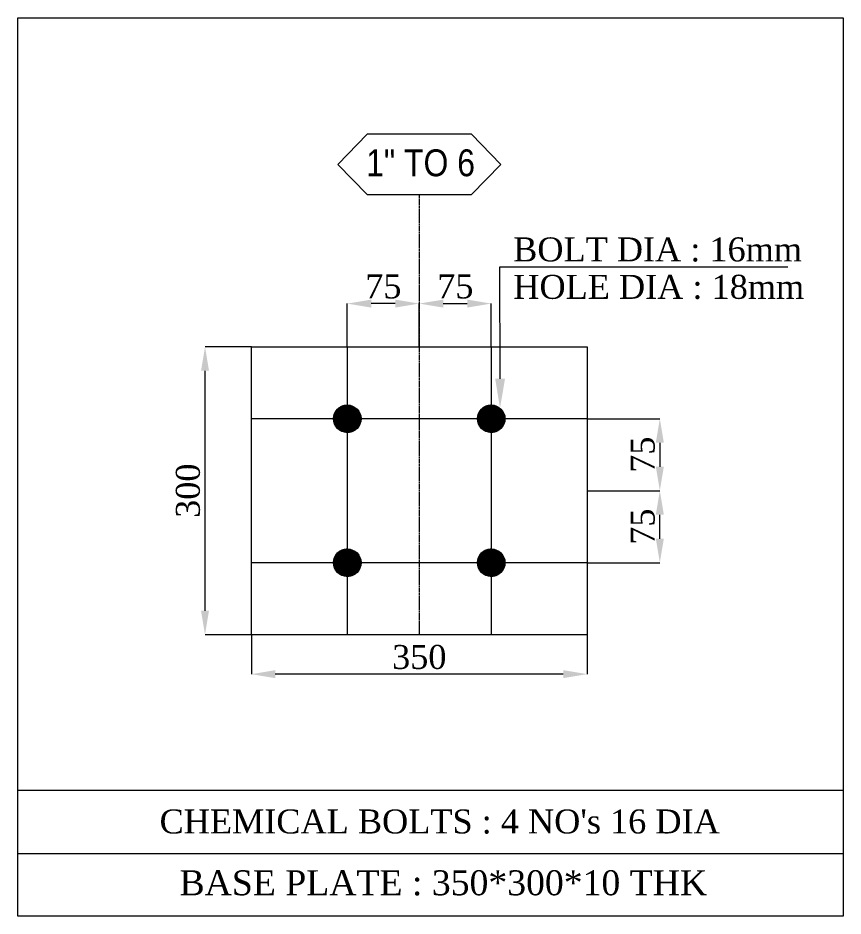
# Model space of a CAD drawing. Header units: millimetres. Extents: x 0 to 13151789, y -1482478 to 0.
# Drawn here: x 12593268 to 12594128, y -1357423 to -1356488 of the extents above; entities that cross this region are included whole.
import ezdxf

# ---------------------------------------------------------------- set-up
doc = ezdxf.new("R2010")
doc.units = ezdxf.units.MM
doc.header["$LTSCALE"] = 0.4
doc.header["$MEASUREMENT"] = 0
doc.header["$PDMODE"] = 66
doc.linetypes.add('CENTER', pattern=[2, 1.25, -0.25, 0.25, -0.25])
doc.linetypes.add('XKITLINE03', pattern=[6, 3, -1, 1, -1])
doc.layers.get('Defpoints').update_dxf_attribs({"lineweight": 0})
for name, color, linetype, lineweight in [('Bolt', 255, 'Continuous', 0), ('Grid', 202, 'CENTER', 0), ('HATCH', 8, 'Continuous', 0), ('Layer 1', 7, 'Continuous', 0), ('Other object type', 1, 'Continuous', 0), ('TEXT', 7, 'Continuous', 0)]:
    doc.layers.add(name, color=color, linetype=linetype, lineweight=lineweight)
doc.styles.add('ARIAL_', font='arial.ttf')
doc.styles.add('style2', font='ARIALN.TTF')
doc.styles.add('TNROMAN', font='times.ttf')
doc.dimstyles.new('shahid', dxfattribs={"dimtxt": 37.0005, "dimasz": 20, "dimexe": 8, "dimexo": 10, "dimgap": 5, "dimtad": 3, "dimdec": 0, "dimrnd": 1, "dimzin": 0, "dimdsep": 46, "dimtxsty": 'style2', "dimcen": 0.09, "dimclrt": 1, "dimadec": 0, "dimazin": 0, "dimtfac": 1, "dimtdec": 0, "dimtix": 1, "dimtmove": 1, "dimatfit": 3, "dimfxl": 1, "dimtolj": 1, "dimtzin": 0, "dimlwd": 5, "dimlwe": 5, "dimarcsym": 0})
pattern_1 = [(45, (4991337.85651, -2043205.36842), (-0.0883883476483, 0.0883883476483), [])]
pattern_2 = [(45, (4991337.85651, -2043355.36842), (-0.0883883476483, 0.0883883476483), [])]

# ---------------------------------------------------------------- blocks, each defined once
blk = doc.blocks.new('*D324')
at = {"layer": 'Defpoints', "color": 0, "linetype": 'ByBlock', "lineweight": 0, "ltscale": 0.0025, "transparency": 16777216}
for p in [(12593611.29, -1356785.38), (12593611.29, -1356830.33), (12593686.29, -1356830.33)]:
    blk.add_point(p, dxfattribs=at)
at = {"layer": 'Layer 1', "color": 8, "linetype": 'ByBlock', "lineweight": 5, "ltscale": 0.0025, "transparency": 16777216}
for p, q in [((12593611.29, -1356830.33), (12593611.29, -1356785.38)), ((12593661.29, -1356785.38), (12593636.29, -1356785.38)), ((12593686.29, -1356830.33), (12593686.29, -1356785.38))]:
    blk.add_line(p, q, dxfattribs=at)
at = {"layer": 'Layer 1', "color": 8, "linetype": 'ByBlock', "lineweight": 0, "ltscale": 0.0025, "transparency": 16777216}
for points in [[(12593636.29, -1356781.22), (12593636.29, -1356789.55), (12593611.29, -1356785.38)], [(12593661.29, -1356781.22), (12593661.29, -1356789.55), (12593686.29, -1356785.38)]]:
    blk.add_solid(points, dxfattribs=at)
at = {"layer": 'Layer 1', "color": 2, "linetype": 'ByBlock', "lineweight": 0, "ltscale": 0.0025, "transparency": 16777216, "insert": (12593648.79, -1356767.63), "char_height": 25, "attachment_point": 5, "style": 'TNROMAN'}
blk.add_mtext('\\A1;75', dxfattribs=at)
blk = doc.blocks.new('*D328')
at = {"layer": 'Defpoints', "color": 0, "linetype": 'ByBlock', "lineweight": 0, "ltscale": 0.0025, "transparency": 16777216}
for p in [(12593511.29, -1357130.33), (12593861.29, -1357130.33), (12593511.29, -1357171.44)]:
    blk.add_point(p, dxfattribs=at)
at = {"layer": 'Layer 1', "color": 8, "linetype": 'ByBlock', "lineweight": 5, "ltscale": 0.0025, "transparency": 16777216}
for p, q in [((12593511.29, -1357130.33), (12593511.29, -1357171.44)), ((12593861.29, -1357130.33), (12593861.29, -1357171.44)), ((12593836.29, -1357171.44), (12593536.29, -1357171.44))]:
    blk.add_line(p, q, dxfattribs=at)
at = {"layer": 'Layer 1', "color": 8, "linetype": 'ByBlock', "lineweight": 0, "ltscale": 0.0025, "transparency": 16777216}
for points in [[(12593536.29, -1357167.27), (12593536.29, -1357175.61), (12593511.29, -1357171.44)], [(12593836.29, -1357167.27), (12593836.29, -1357175.61), (12593861.29, -1357171.44)]]:
    blk.add_solid(points, dxfattribs=at)
at = {"layer": 'Layer 1', "color": 2, "linetype": 'ByBlock', "lineweight": 0, "ltscale": 0.0025, "transparency": 16777216, "insert": (12593686.29, -1357153.72), "char_height": 25, "attachment_point": 5, "style": 'TNROMAN'}
blk.add_mtext('\\A1;350', dxfattribs=at)
blk = doc.blocks.new('*D329')
at = {"layer": 'Defpoints', "color": 0, "linetype": 'ByBlock', "lineweight": 0, "ltscale": 0.0025, "transparency": 16777216}
for p in [(12593463.03, -1356830.33), (12593511.29, -1356830.33), (12593511.29, -1357130.33)]:
    blk.add_point(p, dxfattribs=at)
at = {"layer": 'Layer 1', "color": 8, "linetype": 'ByBlock', "lineweight": 5, "ltscale": 0.0025, "transparency": 16777216}
for p, q in [((12593511.29, -1356830.33), (12593463.03, -1356830.33)), ((12593463.03, -1357105.33), (12593463.03, -1356855.33)), ((12593511.29, -1357130.33), (12593463.03, -1357130.33))]:
    blk.add_line(p, q, dxfattribs=at)
at = {"layer": 'Layer 1', "color": 8, "linetype": 'ByBlock', "lineweight": 0, "ltscale": 0.0025, "transparency": 16777216}
for points in [[(12593458.86, -1356855.33), (12593467.19, -1356855.33), (12593463.03, -1356830.33)], [(12593458.86, -1357105.33), (12593467.19, -1357105.33), (12593463.03, -1357130.33)]]:
    blk.add_solid(points, dxfattribs=at)
at = {"layer": 'Layer 1', "color": 2, "linetype": 'ByBlock', "lineweight": 0, "ltscale": 0.0025, "transparency": 16777216, "insert": (12593445.31, -1356980.33), "char_height": 25, "attachment_point": 5, "rotation": 90, "style": 'TNROMAN'}
blk.add_mtext('\\A1;300', dxfattribs=at)
blk = doc.blocks.new('*D330')
at = {"layer": 'Defpoints', "color": 0, "linetype": 'ByBlock', "lineweight": 0, "ltscale": 0.0025, "transparency": 16777216}
for p in [(12593761.29, -1356785.38), (12593686.29, -1356830.33), (12593761.29, -1356830.33)]:
    blk.add_point(p, dxfattribs=at)
at = {"layer": 'Layer 1', "color": 8, "linetype": 'ByBlock', "lineweight": 5, "ltscale": 0.0025, "transparency": 16777216}
for p, q in [((12593686.29, -1356830.33), (12593686.29, -1356785.38)), ((12593711.29, -1356785.38), (12593736.29, -1356785.38)), ((12593761.29, -1356830.33), (12593761.29, -1356785.38))]:
    blk.add_line(p, q, dxfattribs=at)
at = {"layer": 'Layer 1', "color": 8, "linetype": 'ByBlock', "lineweight": 0, "ltscale": 0.0025, "transparency": 16777216}
for points in [[(12593711.29, -1356781.22), (12593711.29, -1356789.55), (12593686.29, -1356785.38)], [(12593736.29, -1356781.22), (12593736.29, -1356789.55), (12593761.29, -1356785.38)]]:
    blk.add_solid(points, dxfattribs=at)
at = {"layer": 'Layer 1', "color": 2, "linetype": 'ByBlock', "lineweight": 0, "ltscale": 0.0025, "transparency": 16777216, "insert": (12593723.79, -1356767.63), "char_height": 25, "attachment_point": 5, "style": 'TNROMAN'}
blk.add_mtext('\\A1;75', dxfattribs=at)
blk = doc.blocks.new('*D331')
at = {"layer": 'Defpoints', "color": 0, "linetype": 'ByBlock', "lineweight": 0, "ltscale": 0.0025, "transparency": 16777216}
for p in [(12593861.29, -1356905.33), (12593861.29, -1356980.33), (12593936.92, -1356980.33)]:
    blk.add_point(p, dxfattribs=at)
at = {"layer": 'Layer 1', "color": 8, "linetype": 'ByBlock', "lineweight": 5, "ltscale": 0.0025, "transparency": 16777216}
for p, q in [((12593861.29, -1356905.33), (12593936.92, -1356905.33)), ((12593936.92, -1356930.33), (12593936.92, -1356955.33)), ((12593861.29, -1356980.33), (12593936.92, -1356980.33))]:
    blk.add_line(p, q, dxfattribs=at)
at = {"layer": 'Layer 1', "color": 8, "linetype": 'ByBlock', "lineweight": 0, "ltscale": 0.0025, "transparency": 16777216}
for points in [[(12593932.76, -1356930.33), (12593941.09, -1356930.33), (12593936.92, -1356905.33)], [(12593932.76, -1356955.33), (12593941.09, -1356955.33), (12593936.92, -1356980.33)]]:
    blk.add_solid(points, dxfattribs=at)
at = {"layer": 'Layer 1', "color": 2, "linetype": 'ByBlock', "lineweight": 0, "ltscale": 0.0025, "transparency": 16777216, "insert": (12593919.17, -1356942.83), "char_height": 25, "attachment_point": 5, "rotation": 90, "style": 'TNROMAN'}
blk.add_mtext('\\A1;75', dxfattribs=at)
blk = doc.blocks.new('*D332')
at = {"layer": 'Defpoints', "color": 0, "linetype": 'ByBlock', "lineweight": 0, "ltscale": 0.0025, "transparency": 16777216}
for p in [(12593861.29, -1356980.33), (12593936.92, -1356980.33), (12593861.29, -1357055.33)]:
    blk.add_point(p, dxfattribs=at)
at = {"layer": 'Layer 1', "color": 8, "linetype": 'ByBlock', "lineweight": 5, "ltscale": 0.0025, "transparency": 16777216}
for p, q in [((12593861.29, -1356980.33), (12593936.92, -1356980.33)), ((12593936.92, -1357030.33), (12593936.92, -1357005.33)), ((12593861.29, -1357055.33), (12593936.92, -1357055.33))]:
    blk.add_line(p, q, dxfattribs=at)
at = {"layer": 'Layer 1', "color": 8, "linetype": 'ByBlock', "lineweight": 0, "ltscale": 0.0025, "transparency": 16777216}
for points in [[(12593932.76, -1357005.33), (12593941.09, -1357005.33), (12593936.92, -1356980.33)], [(12593932.76, -1357030.33), (12593941.09, -1357030.33), (12593936.92, -1357055.33)]]:
    blk.add_solid(points, dxfattribs=at)
at = {"layer": 'Layer 1', "color": 2, "linetype": 'ByBlock', "lineweight": 0, "ltscale": 0.0025, "transparency": 16777216, "insert": (12593919.17, -1357017.83), "char_height": 25, "attachment_point": 5, "rotation": 90, "style": 'TNROMAN'}
blk.add_mtext('\\A1;75', dxfattribs=at)

msp = doc.modelspace()

# ---------------------------------------------------------------- hatches: boundary and pattern name
at = {"layer": 'HATCH', "lineweight": 0}
h = msp.add_hatch(dxfattribs=at)
h.set_pattern_fill('ANSI31', color=8)
h.set_pattern_definition(pattern_1)
h.paths.add_polyline_path([(12593625.59, -1356905.33, -1), (12593596.99, -1356905.33, -1)])
h = msp.add_hatch(dxfattribs=at)
h.set_pattern_fill('ANSI31', color=8)
h.set_pattern_definition(pattern_1)
h.paths.add_polyline_path([(12593746.99, -1356905.33, 1), (12593775.59, -1356905.33, 1)])
h = msp.add_hatch(dxfattribs=at)
h.set_pattern_fill('ANSI31', color=8)
h.set_pattern_definition(pattern_2)
h.paths.add_polyline_path([(12593625.59, -1357055.33, -1), (12593596.99, -1357055.33, -1)])
h = msp.add_hatch(dxfattribs=at)
h.set_pattern_fill('ANSI31', color=8)
h.set_pattern_definition(pattern_2)
h.paths.add_polyline_path([(12593746.99, -1357055.33, 1), (12593775.59, -1357055.33, 1)])

# ---------------------------------------------------------------- linework, layer by layer
at = {"layer": 'Bolt', "lineweight": 0, "ltscale": 20}
msp.add_solid([(12593765.34, -1356863.71), (12593770.44, -1356894.34), (12593775.55, -1356863.71)], dxfattribs=at)
at = {"layer": 'Grid', "linetype": 'XKITLINE03', "lineweight": 0}
msp.add_line((12593686.29, -1356671.75), (12593686.29, -1357130.33), dxfattribs=at)
at = {"layer": 'Grid', "linetype": 'XKITLINE03', "lineweight": 0, "ltscale": 350}
msp.add_lwpolyline([(12593631.93, -1356671.75), (12593740.65, -1356671.75), (12593771.08, -1356640.54), (12593740.65, -1356608.95), (12593631.93, -1356608.95), (12593601.5, -1356640.54)], close=True, dxfattribs=at)
at = {"layer": 'Layer 1', "linetype": 'ByBlock', "lineweight": 0, "ltscale": 0.0025}
msp.add_lwpolyline([(12593861.29, -1357130.33), (12593511.29, -1357130.33), (12593511.29, -1356830.33), (12593861.29, -1356830.33)], close=True, dxfattribs=at)
at = {"layer": 'Other object type', "color": 241, "lineweight": 0}
for p, q in [((12593611.29, -1356830.33), (12593611.29, -1357130.33)), ((12593761.29, -1356830.33), (12593761.29, -1357130.33)), ((12593861.29, -1356905.33), (12593511.29, -1356905.33)), ((12593861.29, -1357055.33), (12593511.29, -1357055.33)), ((12593268.12, -1357292.25), (12594127.82, -1357292.25)), ((12593268.12, -1357358.32), (12594127.82, -1357358.32))]:
    msp.add_line(p, q, dxfattribs=at)
msp.add_lwpolyline([(12593268.12, -1356487.8), (12594127.82, -1356487.8), (12594127.82, -1357423.46), (12593268.12, -1357423.46)], close=True, dxfattribs=at)
at = {"layer": 'Other object type', "color": 8, "lineweight": 0}
for centre in [(12593611.29, -1356905.33), (12593761.29, -1356905.33), (12593611.29, -1357055.33), (12593761.29, -1357055.33)]:
    msp.add_circle(centre, 14.3, dxfattribs=at)
at = {"layer": 'TEXT', "lineweight": 0}
for p, q in [((12593770.37, -1356747.18), (12594070.35, -1356747.18)), ((12593770.44, -1356863.71), (12593770.37, -1356747.18))]:
    msp.add_line(p, q, dxfattribs=at)

# ---------------------------------------------------------------- texts
at = {"layer": 'Grid', "color": 2, "lineweight": 0, "style": 'ARIAL_', "width": 0.85}
msp.add_text('1" TO 6', height=28, dxfattribs=at).set_placement((12593630.89, -1356652.7))
at = {"layer": 'TEXT', "lineweight": 0, "style": 'TNROMAN'}
for s, height, p in [('BOLT DIA : 16mm ', 25, (12593784.09, -1356741.42)), ('HOLE DIA : 18mm', 25, (12593784.25, -1356780.44)), ("CHEMICAL BOLTS : 4 NO's 16 DIA ", 25, (12593415.67, -1357337.42)), ('BASE PLATE : 350*300*10 THK', 26, (12593436.46, -1357401.8))]:
    msp.add_text(s, height=height, dxfattribs=at).set_placement(p)

# ---------------------------------------------------------------- dimensions: what is measured, and where the dimension line sits
at = {"layer": 'Layer 1', "linetype": 'ByBlock', "lineweight": 0, "ltscale": 0.0025}
for base, p1, p2, angle, picture, middle in [((12593611.29, -1356785.38), (12593686.29, -1356830.33), (12593611.29, -1356830.33), 180, '*D324', (12593648.79, -1356767.63)), ((12593936.92, -1356980.33), (12593861.29, -1356905.33), (12593861.29, -1356980.33), 90, '*D331', (12593919.17, -1356942.83)), ((12593936.92, -1356980.33), (12593861.29, -1357055.33), (12593861.29, -1356980.33), 270, '*D332', (12593919.17, -1357017.83))]:
    dim = msp.add_linear_dim(base=base, p1=p1, p2=p2, angle=angle, dimstyle='shahid', override={"dimtxt": 25, "dimasz": 25, "dimexe": 0, "dimexo": 0, "dimtxsty": 'TNROMAN', "dimclrd": 8, "dimclre": 8, "dimclrt": 2}, dxfattribs=at)
    dim.commit()
    dim.dimension.update_dxf_attribs({"geometry": picture, "text_midpoint": middle})
dim = msp.add_linear_dim(base=(12593761.29, -1356785.38), p1=(12593686.29, -1356830.33), p2=(12593761.29, -1356830.33), dimstyle='shahid', override={"dimtxt": 25, "dimasz": 25, "dimexe": 0, "dimexo": 0, "dimtxsty": 'TNROMAN', "dimclrd": 8, "dimclre": 8, "dimclrt": 2}, dxfattribs=at)
dim.commit()
dim.dimension.update_dxf_attribs({"geometry": '*D330', "text_midpoint": (12593723.79, -1356767.63)})
for p1, p2, distance, picture, middle in [((12593511.29, -1357130.33), (12593511.29, -1356830.33), 48.26, '*D329', (12593445.31, -1356980.33)), ((12593861.29, -1357130.33), (12593511.29, -1357130.33), 41.11, '*D328', (12593686.29, -1357153.72))]:
    dim = msp.add_aligned_dim(p1=p1, p2=p2, distance=distance, dimstyle='shahid', override={"dimtxt": 25, "dimasz": 25, "dimexe": 0, "dimexo": 0, "dimtxsty": 'TNROMAN', "dimclrd": 8, "dimclre": 8, "dimclrt": 2}, dxfattribs=at)
    dim.commit()
    dim.dimension.update_dxf_attribs({"geometry": picture, "text_midpoint": middle})

doc.saveas('drawing.dxf')
